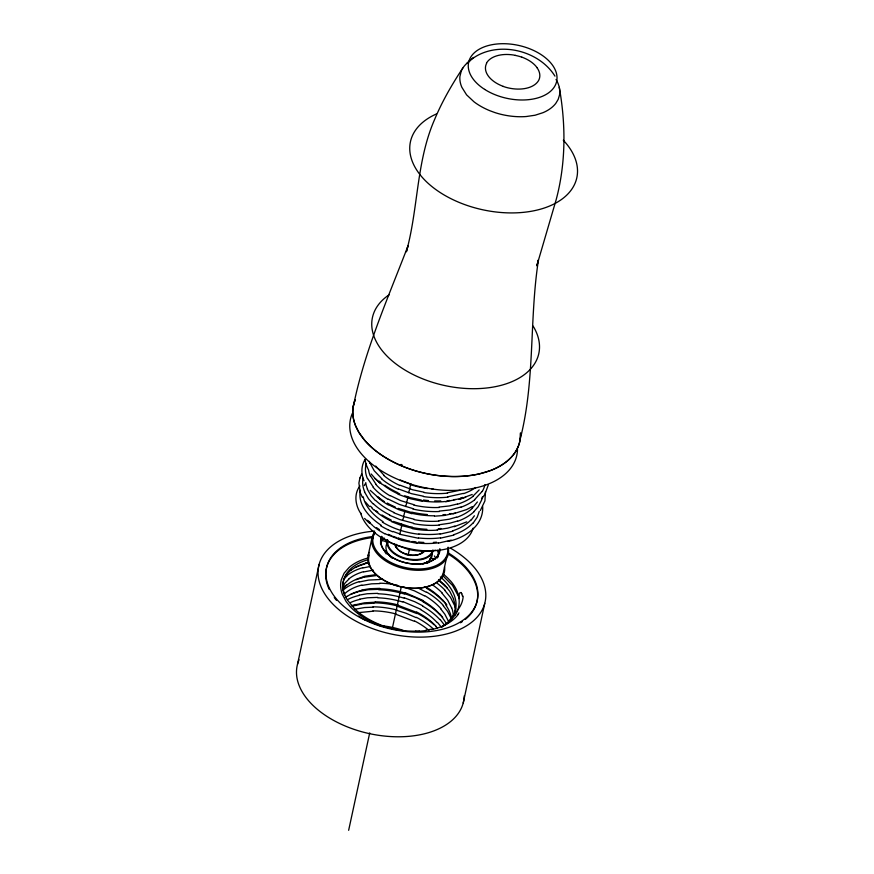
<?xml version="1.0" encoding="UTF-8"?>
<svg xmlns="http://www.w3.org/2000/svg" width="874" height="874" viewBox="0 0 874 874"><rect width="100%" height="100%" fill="white"/><g stroke="black" fill="none" stroke-linecap="round" stroke-linejoin="round"><path stroke-width="1.31" d="M482.688 506.538C483.77 525.831 464.618 538.209 447.652 541.454M459.156 598.635C458.872 596.702 458.774 591.927 460.948 592.539M458.937 597.117L452.514 585.427L442.364 575.201M520.128 439.382C535.358 380.572 529.141 319.338 538.471 259.851L536.811 265.794L556.093 199.96C565.948 163.351 565.948 124.512 559.262 87.334M359.891 478.056L358.908 483.049L360.208 492.444M458.872 597.499L458.872 597.466A59.661 35.91 12.2 0 0 450.962 581.439L447.685 578.02A61.628 37.09 12.2 0 0 443.992 574.731M297.531 664.185L319.076 564.538M368.129 555.624L372.007 537.685M372.608 539.302L374.006 532.845L375.001 532.485A38.085 22.921 12.2 0 0 405.492 567.597A38.085 22.921 12.2 0 0 447.685 548.151M381.588 540.777L382.146 538.209M395.747 546.949L396.304 544.393M391.716 521.756L401.723 525.602L400.685 530.409A3.627 0.765 -73.2 0 1 399.505 534.232L418.493 538.275M414.287 519.254L403.679 516.567L404.717 511.76A3.627 0.765 -73.2 0 0 404.225 510.569M348.65 830.3L369.713 732.893M392.218 628.81L401.155 587.448M408.377 554.083L409.524 548.752M430.882 558.519L431.636 552.871M437.186 558.027L438.245 555.252M463.209 703.002L484.764 603.344M353.129 407.404C364.327 351.272 387.652 298.886 408.049 245.769L406.366 251.799C418.406 208.252 416.21 161.319 434.662 119.377C442.189 101.351 452 84.385 462.772 68.128M479.247 511.432L477.226 517.179L473.009 523.308M488.391 484.764L484.709 494.662L481.476 499.01M517.954 447.171L518.675 445.325A86.581 52.112 12.2 0 0 520.423 433.613M359.782 478.297L361.639 474.069M486.61 63.343L486.261 64.086A27.728 16.693 12.2 0 0 503.184 86.351M342.455 587.208L344.979 583.078L348.748 579.265M365.551 458.806C361.038 465.143 360.918 473.795 364.032 480.755M480.361 510.503L484.928 500.878L485.496 491.625M359.957 485.955C353.566 494.105 355.379 505.806 361.038 513.846M474.418 515.769L471.304 519.91M477.401 501.938L472.299 508.056M482.142 491.417L474.549 499.709M452.579 616.356L448.559 621.338M455.321 614.783L451.104 619.95M457.79 614.52L458.97 612.893M343.493 588.464L346.803 584.826M479.171 489.91L472.998 496.137M343.362 579.582L347.328 575.605M473.927 511.541L478.1 506.844L481.519 500.234A61.595 39.221 13.2 0 0 482.415 496.771M467.022 63.223C491.428 39.111 537.357 47.862 554.957 76.125M468.748 61.65L473.479 57.444M350.813 570.143L346.978 573.978A55.313 31.125 12.8 0 0 345.306 576.458M345.296 597.466L346.967 596.254M472.244 506.614L466.563 509.586L452.961 513.923M466.771 521.854L454.152 526.727M472.189 494.466L459.473 499.218M460.959 507.007L449.837 509.957L439.283 511.104M454.917 526.05L447.63 528.158L437.251 529.72M460.74 498.431L445.74 501.796M456.545 517.124L449.149 519.222L438.803 520.718M457.572 521.002L449.881 523.187L439.109 524.761M463.384 493.384L447.75 496.825M451.224 540.154L438.497 543.093M452.874 531.217L440.146 534.101M453.879 535.096L440.638 538.111M459.101 499.338L465.689 497.262M367.146 558.224L364.764 558.934A61.661 37.101 12.2 0 0 349.141 567.423L344.094 573.213L341.264 579.812A61.672 37.112 12.2 0 0 342.324 594.287L346.148 601.596L350.43 606.884A61.082 36.763 12.2 0 0 369.21 620.584L379.698 625.107A57.553 34.632 12.2 0 0 389.334 628.024L394.884 629.258M457.364 504.003L449.214 505.97L439.087 507.051M455.376 513.049L444.189 515.485L434.476 516.173M460.139 490.238L447.335 492.794M353.413 605.901L362.797 603.858L373.963 603.169M355.587 604.721L364.611 602.809L375.328 602.197M359.334 581.975L368.599 580.085L380.037 579.506M357.368 591.807L368.096 589.742L378.54 589.327M362.983 567.969L370.379 566.418M363.704 571.935L373.274 570.121M363.868 563.97L368.762 562.834M365.998 562.812L368.315 562.244M354.778 609.265L364.578 607.55L373.111 607.179M362.087 577.463L376.65 575.54M364.163 576.327L376.29 574.6M362.207 585.372L371.603 583.832L379.906 583.559M359.706 599.127L367.495 597.783L377.546 597.379M359.072 595.139L367.222 593.741L377.71 593.337M361.956 590.016L369.822 588.705L379.851 588.355M453.573 499.797L455.43 499.415M431.33 629.193L425.9 630.198M357.652 612.718L373.012 611.221M449.4 513.879L451.377 513.497M435.908 550.227L429.921 551.046A45.699 27.498 12.2 0 1 408.377 549.364L392.076 543.508A45.809 27.564 12.2 0 1 383.511 538.166M446.865 500.824L449.782 500.452M442.889 514.797L445.369 514.524M438.267 528.759L441.031 528.497M399.232 464.662L401.953 464.542M415.784 631.039L419.17 630.886M417.084 543.289L401.701 540.34L384.768 533.664M418.886 534.243C406.071 532.801 393.442 528.89 382.408 522.149M413.5 541.519L416.057 541.88M411.96 541.487L414.112 541.836M422.218 501.272L410.54 498.77L398.194 494.302M424.032 492.215L412.462 489.735L400.106 485.245M423.475 496.235L411.403 493.646L398.511 488.97M421.323 500.026L411.173 497.809M407.666 540.689L409.808 541.104M413.566 523.242L399.768 519.549L389.465 515.201M412.462 528.311L401.723 525.602M515.376 55.433L516.698 55.707A25.991 15.645 12.2 0 1 521.854 57.203M409.589 526.596L412.43 527.186M406.607 540.438L398.26 538.166A3.627 0.765 -73.2 0 1 398.773 539.378M408.65 526.366L393.344 521.396M413.937 504.702L400.849 500.682L390.241 495.58M413.074 508.657L399.418 504.473L388.34 499.152M411.927 513.726L398.937 509.739L388.395 504.68M411.752 512.557L398.227 508.351M397.757 606.381L416.778 613.537M397.102 610.445L405.951 613.209L416.144 617.645M396.02 614.346L414.287 621.25M398.151 605.354L416.374 612.281M403.143 586.978L405.066 587.536M408.213 496.945L410.179 497.546M404.859 593.686L415.325 597.587L423.42 601.683M389.334 628.035L386.996 627.259A73.984 44.519 12.2 0 1 380.135 624.724A63.529 38.227 12.2 0 1 354.768 608.959L347.404 600.012A59.312 35.692 12.2 0 1 344.88 595.063A57.793 34.785 12.2 0 1 368.02 559.71M402.98 601.629L420.755 609.309M441.403 577.266L442.408 576.862L446.286 558.923L445.653 557.918M406.028 587.809L414.418 590.846L424.447 595.86M405.077 592.638L422.863 600.362M404.236 597.772L414.724 601.705L422.743 605.78M403.679 516.567L393.551 512.677M404.684 495.787L407.229 496.64A3.627 0.765 -73.2 0 1 407.743 497.852L406.672 502.725A3.627 0.765 -73.2 0 1 405.503 506.549M393.169 536.385L396.982 537.718M392.644 531.807L387.728 529.655M388.318 534.353L391.956 535.882M397.331 492.827L399.735 493.876M400.183 480.012L410.704 484.076L409.666 488.883A3.627 0.765 -73.2 0 1 408.486 492.707M395.343 507.139L390.754 504.932M418.733 588.322L426.468 592.354M366.086 620.07L379.764 625.631A4.414 0.94 -73.2 0 0 380.135 624.724M392.262 461.472L389.542 459.997A87.171 52.462 12.2 0 1 364.829 440.463M387.258 503.031L389.859 504.484M424.688 586.858L427.146 588.246M376.454 527.601L379.436 529.6M380.103 499.229L370.205 490.336M382.255 484.513L379.13 481.672M381.807 478.701L374.247 470.791L370.117 463.242M384.123 475.401L375.689 466.039M379.098 481.093L380.78 482.568M375.492 478.897L371.166 473.981M380.19 483.169L375.055 478.515L379.797 482.819M370.205 523.22L372.543 525.35M368.62 521.144L370.226 522.63M364.611 518.446L369.047 522.86M372.127 508.297L373.646 509.826M370.489 506.166L372.062 507.761M372.914 503.741L368.522 498.803L364.502 491.898M375.35 500.551L371.166 495.82L367.342 489.222M442.026 593.206L447.674 600.132L451.552 607.769M445.478 586.181L447.138 587.951M444.615 590.169L450.481 597.379L454.491 605.332M444.211 584.422L449.848 591.425L453.606 599.018M435.755 626.461L437.219 628.1M365.518 502.113L369.505 506.614M443.719 601.323L446.789 605.016M442.386 599.52L446.603 604.884M437.459 622.43L440.518 626.145M440.955 615.449L446.101 623.009M440.103 619.458L444.658 625.314M440.583 608.73L444.844 614.214L448.515 621.414M443.238 605.758L447.652 611.472L451.454 618.956M439.622 613.635L442.67 617.383M364.819 440.463L358.875 432.346L355.456 425.43A86.581 52.112 12.2 0 1 354.604 401.472L355.314 399.615A85.106 51.216 12.2 0 0 427.834 473.872A85.106 51.216 12.2 0 0 520.456 432.805M373.46 487.321L367.692 478.581M376.017 484.24L370.532 475.871M556.05 79.501L556.924 81.053A51.632 31.071 12.2 0 1 559.513 95.026L558.191 99.374L555.798 103.361A52.189 31.409 12.2 0 1 542.972 112.691L535.096 115.226L526.181 116.537A51.61 31.06 12.2 0 1 501.905 114.538A49.337 29.683 12.2 0 1 494.739 112.517L490.15 110.834A52.003 31.289 12.2 0 1 474.025 101.832L466.574 94.84L461.833 87.258A52.691 31.715 12.2 0 1 459.899 76.551L461.308 70.86A51.457 30.983 12.3 0 1 469.731 61.071M360.317 492.707L362.437 497.448M366.13 464.564L368.173 469.305M462.444 596.134L462.204 595.249A30.59 19.184 -14.4 0 0 461.876 593.675M364.971 459.56L366.031 464.302M448.078 547.168A39.002 23.478 12.2 0 1 406.618 569.149A39.002 23.478 12.2 0 1 373.996 532.889M444.549 566.876A39.002 23.478 12.2 0 1 402.739 587.088A39.002 23.478 12.2 0 1 369.254 552.368M442.889 574.207A38.085 22.921 12.2 0 1 398.599 586.334A38.085 22.921 12.2 0 1 369.331 554.924M380.43 543.158A29.694 17.873 12.2 0 1 383.336 538.592M437.568 550.281A29.694 17.873 12.2 0 1 438.136 556.935M386.384 551.068A6.205 4.84 32.4 0 1 385.073 551.265M380.725 540.94A6.205 4.84 32.4 0 1 387.685 543.191M439.491 549.2A29.694 17.873 12.2 0 1 406.476 563.02A29.694 17.873 12.2 0 1 382.047 536.811M440.015 548.894A30.164 18.146 12.2 0 1 406.486 562.932A30.164 18.146 12.2 0 1 381.687 536.319M434.444 555.973A29.694 17.873 12.2 0 1 435.176 557.317M381.217 540.187A32.797 19.741 12.2 0 1 384.331 538.133M438.464 551.942A32.797 19.741 12.2 0 1 439.261 553.537M385.008 552.16A23.489 14.137 12.2 0 1 385.521 551.232M432.171 552.51A23.489 14.137 12.2 0 1 422.918 564.069M392.142 558.136A23.489 14.137 12.2 0 1 387.335 542.841M385.827 553.657A6.205 4.184 -34.3 0 1 389.378 554.772M427.659 561.753A23.489 14.137 12.2 0 1 428.238 562.823M405.645 554.433A14.181 8.532 12.2 0 1 410.682 555.514M396.02 544.83A14.181 8.532 12.2 0 0 407.699 554.804A14.181 8.532 12.2 0 0 423.147 551.308A1.77 1.387 32.4 0 1 423.245 551.013M424.655 551.112A15.961 9.603 12.2 0 1 407.71 554.444A15.961 9.603 12.2 0 1 394.633 543.945M432.816 550.041A23.03 13.864 12.2 0 1 407.393 558.737A23.03 13.864 12.2 0 1 387.783 540.34M433.187 550.5A23.489 14.137 12.2 0 1 406.421 559.185A23.489 14.137 12.2 0 1 387.532 539.597M427.058 563.315A6.205 4.84 32.4 0 1 427.102 561.676A20.386 12.269 12.2 0 1 425.791 563.282M429.626 558.825A6.205 4.84 32.4 0 1 435.023 559.415M464.247 695.846A85.106 51.216 12.2 0 1 369.298 733.603A85.106 51.216 12.2 0 1 299.05 659.815M450.984 548.446A85.106 51.216 12.2 0 1 458.544 629.957A85.106 51.216 12.2 0 1 329.804 600.7A85.106 51.216 12.2 0 1 374.64 531.097M391.476 628.33A58.809 34.84 8.9 0 1 379.873 625.467M451.738 607.769A59.508 38.085 12.3 0 1 453.311 615.493M432.925 585.165A59.268 37.2 14.8 0 1 442.32 593.107M348.551 579.167A59.443 34.064 14.6 0 1 363.442 571.683M454.666 605.321A62.032 39.603 12.3 0 1 455.769 609.353M437.306 583.362A61.77 38.718 14.7 0 1 444.921 590.07M347.131 575.507A61.956 35.583 14.5 0 1 362.721 567.718M365.78 620.3A61.388 35.758 9.3 0 1 358.558 616.061M355.401 567.423A61.988 35.189 13.6 0 1 364.13 564.222M439.546 581.232A61.814 38.161 15.3 0 1 445.172 586.279M424.72 595.642A59.465 37.396 14.7 0 1 440.9 608.643M379.775 583.209A59.607 35.801 15.7 0 1 397.364 585.198M344.553 593.828A58.897 33.824 14.7 0 1 361.869 585.034M426.731 592.135A61.978 38.915 14.6 0 1 443.555 605.671M379.928 579.211A62.229 37.265 15.5 0 1 382.921 579.309M343.089 590.212A61.486 35.31 14.5 0 1 359.039 581.702M347.054 584.957A58.897 33.31 13.6 0 1 364.48 576.654M426.272 587.142A59.476 36.828 15.4 0 1 442.08 599.608M445.816 605.037A57.935 36.763 14.1 0 1 451.661 618.716M344.301 586.541A61.388 34.807 13.5 0 1 345.689 585.394M356.079 579.735A61.388 34.807 13.5 0 1 362.404 577.78M426.873 588.475A61.999 38.336 15.2 0 1 443.402 601.421M347.623 599.542A62.305 35.452 13.9 0 1 359.29 595.369M377.874 593.774A61.344 36.129 15.3 0 1 404.094 598.166M422.47 606.032A62.054 38.369 15.2 0 1 439.797 619.546M350.802 602.394A59.771 33.922 13.9 0 1 359.924 599.356M377.71 597.816A58.864 34.621 15.5 0 1 402.838 602.022M420.481 609.549A59.53 36.839 15.4 0 1 437.142 622.517M347.186 596.385A59.782 33.933 13.9 0 1 362.186 590.256M380.004 588.792A58.831 34.621 15.5 0 1 404.935 593.031M422.579 600.602A59.563 36.861 15.4 0 1 439.305 613.723M350.507 594.517A62.436 35.528 13.9 0 1 357.553 591.993M378.693 589.764A61.322 36.107 15.3 0 1 404.717 594.091M423.136 601.924A62.087 38.38 15.2 0 1 440.638 615.536M414.571 620.955A58.875 36.992 14.8 0 1 429.003 630.449M372.881 610.882A59.53 35.692 15.7 0 1 396.097 613.985M416.417 617.35A61.355 38.489 14.7 0 1 433.242 628.843M372.969 606.84A62.043 37.221 15.6 0 1 397.189 610.085M417.062 613.231A61.388 38.511 14.7 0 1 434.072 624.79M373.832 602.841A62.01 37.189 15.6 0 1 397.834 606.032M416.658 611.986A58.897 37.014 14.8 0 1 436.148 626.352M375.197 601.858A59.498 35.681 15.7 0 1 398.238 605.005M351.261 605.922A59.29 33.955 14.5 0 1 355.336 604.48M381.206 625.686A57.826 34.807 12.2 0 1 403.362 630.46M448.231 554.083A77.109 46.409 12.2 0 1 465.329 619.36M462.379 621.567A77.109 46.409 12.2 0 1 460.532 622.769M336.556 600.427A77.109 46.409 12.2 0 1 334.25 597.565M329.279 589.48A77.109 46.409 12.2 0 1 373.067 537.499M448.46 553.034A77.109 46.409 12.2 0 1 452.972 625.74A77.109 46.409 12.2 0 1 337.582 600.274A77.109 46.409 12.2 0 1 373.296 536.45M344.553 595.074A58.624 33.103 11 0 1 345.449 576.501M461.068 592.485A13.241 8.456 -24.4 0 1 461.614 593.752M463.176 596.123A54.931 33.682 -2.1 0 1 456.064 611.953M458.074 614.63A61.704 37.604 11.1 0 1 431.647 629.597M426.097 630.515A59.629 36.61 10.8 0 1 419.312 631.225M415.827 631.148A61.104 36.621 10.2 0 1 394.862 629.367M351.042 570.263A59.476 33.671 13.7 0 1 366.261 563.074M438.529 579.659A59.301 36.653 15.4 0 1 443.905 584.52M453.409 599.018A59.476 37.943 13.4 0 1 454.546 614.072M458.992 598.624A59.869 38.183 12.9 0 1 455.463 614.837M451.268 620.027A62.163 39.461 10.7 0 1 441.392 627.215M440.387 576.938A57.913 35.463 15.6 0 1 452.721 616.41M448.723 621.414A59.629 37.943 10.7 0 1 441.436 627.128M517.9 447.149A84.079 50.594 12.2 0 1 490.336 470.594L479.455 473.817A88.809 53.445 12.2 0 1 451.585 476.494L441.796 475.959A83.533 50.266 12.2 0 1 392.284 461.461M533.064 326.024A85.106 51.216 12.2 0 1 500.704 385.445A85.106 51.216 12.2 0 1 393.671 362.131A85.106 51.216 12.2 0 1 389.28 294.713M563.293 140.222A85.106 51.216 12.2 0 1 544.043 208.099A85.106 51.216 12.2 0 1 429.374 184.425A85.106 51.216 12.2 0 1 436.355 114.002M486.512 63.114A27.717 16.682 12.2 0 1 515.387 55.346M521.822 57.127A27.717 16.682 12.2 0 1 537.237 67.91M537.237 68.008A28.066 16.89 12.2 0 1 539.531 78.114A26.209 15.776 12.2 0 1 538.198 81.14A27.717 16.682 12.2 0 1 524.039 88.689A28.034 16.868 12.2 0 1 508.318 87.924A26.067 15.688 12.2 0 1 503.162 86.395M517.506 449.487A85.106 51.216 12.2 0 1 422.557 487.244A85.106 51.216 12.2 0 1 352.32 413.457M410.769 483.661A3.627 0.765 -73.2 0 1 410.736 484.01M433.296 489.079A57.793 35.943 9.2 0 1 431.909 488.97M427.779 488.544A57.793 35.943 9.2 0 1 410.365 484.622M403.712 516.523A3.627 0.765 -73.2 0 1 402.51 520.391M401.232 524.4A3.627 0.765 -73.2 0 1 401.767 525.536M445.576 501.468A58.897 35.616 8.7 0 1 422.273 500.911M462.608 497.393A59.159 37.2 9.7 0 1 460.489 498.18M440.758 500.911A61.388 37.101 8.8 0 1 434.684 500.933M428.544 500.573A61.388 37.101 8.8 0 1 423.42 499.983M475.806 487.484A61.672 39.155 10.7 0 1 463.624 493.635M447.914 497.142A61.377 37.8 9.1 0 1 423.42 496.563M434.367 515.791A59.224 35.43 8.7 0 1 412.069 513.344M398.478 494.05A59.159 34.031 9.7 0 1 382.604 484.382M427.375 514.535A61.737 36.937 8.9 0 1 411.894 512.175M397.615 492.586A61.65 35.528 9.8 0 1 384.757 485.234M399.844 485.485A59.137 34.567 9.1 0 1 383.817 475.511M473.184 496.246A59.629 37.833 10.3 0 1 457.561 504.211M439.229 507.477A58.897 36.14 8.9 0 1 413.795 505.085M398.249 489.211A61.628 36.074 9.2 0 1 381.501 478.81M369.931 463.242A62.305 35.233 11.2 0 1 369.331 461.341M484.994 484.567A60.393 38.238 14 0 1 482.262 491.461M474.702 499.797A62.262 39.428 10.4 0 1 461.122 507.171M439.436 511.519A61.399 37.648 9 0 1 412.932 509.05M384.494 501.676A61.508 35.659 9.5 0 1 377.765 496.716M426.927 529.305A61.289 37.669 9 0 1 412.342 527.546M388.111 504.855A59.006 34.162 9.4 0 1 377.339 496.978M437.415 530.092A58.809 36.184 8.9 0 1 412.375 528.672M389.946 495.755A59.017 34.184 9.4 0 1 375.744 484.294M370.237 475.871A58.787 33.19 11 0 1 368.599 469.972M472.484 508.155A59.454 37.8 10.6 0 1 456.763 517.353M438.966 521.112A58.82 36.162 8.9 0 1 414.189 519.626M388.045 499.327A61.519 35.692 9.5 0 1 373.198 487.375M367.408 478.581A61.267 34.687 11.1 0 1 366.37 463.515M474.112 511.64A61.967 39.33 10.6 0 1 457.79 521.221M439.272 525.143A61.3 37.669 9 0 1 413.478 523.613M438.344 542.82A59.017 35.834 8.7 0 1 417.084 542.972M392.033 521.483A58.809 33.704 9.8 0 1 374.039 509.706M436.476 542.186A61.508 37.331 8.9 0 1 433.362 542.404M423.824 542.437A61.508 37.331 8.9 0 1 418.449 542.044M391.159 520.008A61.289 35.189 9.9 0 1 381.949 514.994M377.852 512.175A61.289 35.189 9.9 0 1 375.951 510.711M399.779 533.861A65.998 40.28 8.3 0 1 392.983 531.425M440.485 537.849A61.497 37.342 8.9 0 1 418.504 537.969M472.768 523.198A61.311 38.445 9.7 0 1 453.551 534.768M364.72 491.898A61.923 34.905 12.1 0 1 363.114 478.22M389.749 514.972A61.388 35.233 9.9 0 1 373.231 503.642M440.004 533.828A58.995 35.834 8.7 0 1 418.897 533.938M471.064 519.801A58.82 36.937 9.6 0 1 452.557 530.879M367.561 489.222A59.399 33.398 12.1 0 1 365.758 482.579M393.868 512.404A58.798 33.682 9.9 0 1 375.733 500.441M381.195 525.263A60.372 34.162 13.9 0 1 360.492 490.292M387.772 529.611A58.809 34.042 9.6 0 1 380.474 525.645M384.68 533.73A58.875 34.162 9.3 0 1 373.231 526.093M370.117 523.242A57.105 32.589 10.1 0 1 367.408 520.292M383.14 521.767A57.957 32.677 13.9 0 1 363.245 496.793M364.349 485.594A57.957 32.677 13.9 0 1 365.19 483.857M473.107 528.147A57.826 34.807 12.2 0 1 416.854 550.041A57.826 34.807 12.2 0 1 360.634 512.863M447.499 493.122A58.897 36.293 8.9 0 1 423.977 492.554M484.677 89.41A45.033 27.105 12.2 0 0 556.476 82.112A45.033 27.105 12.2 0 0 496.76 44.017A45.033 27.105 12.2 0 0 484.677 89.41"/></g></svg>
